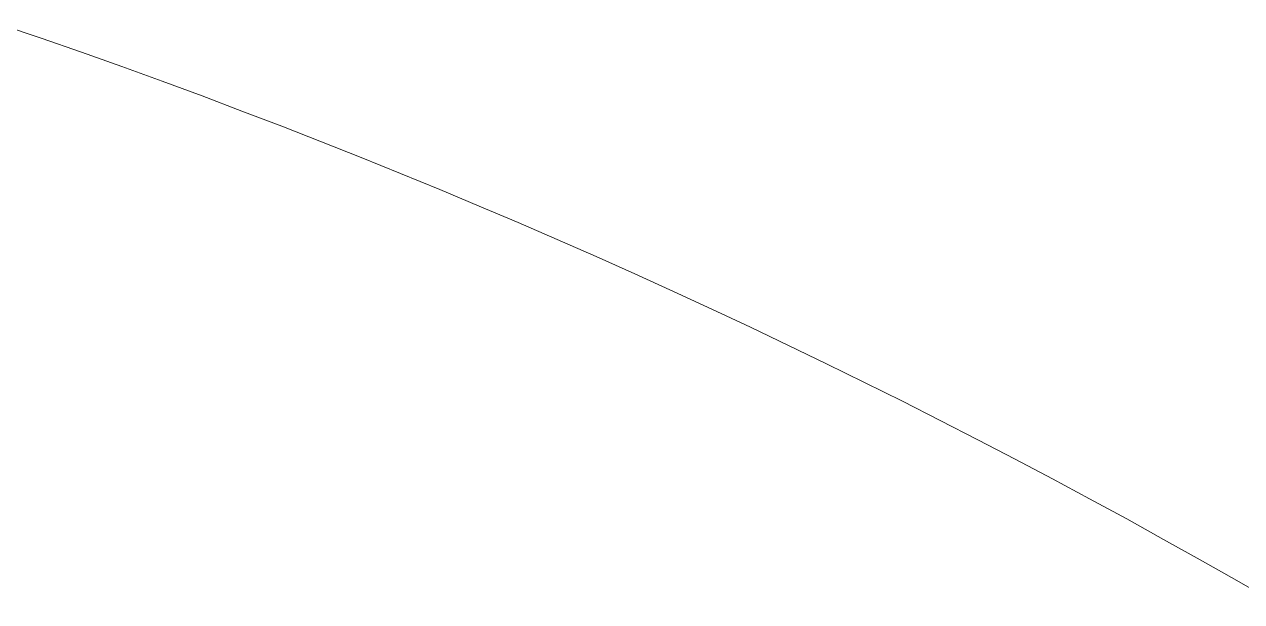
# Model space of a CAD drawing. Header units: millimetres. Extents: x 144517 to 159919, y -31393 to -20504.
# Drawn here: x 158359.79 to 158394.02, y -29747.23 to -29730.99 of the extents above; entities that cross this region are included whole.
import ezdxf

# ---------------------------------------------------------------- set-up
doc = ezdxf.new("R2010")
doc.units = ezdxf.units.MM
doc.header["$MEASUREMENT"] = 0
doc.layers.add('A - SHEET', color=7, linetype='Continuous', lineweight=9)
doc.layers.add('Layer 1', color=7, linetype='Continuous')

# ---------------------------------------------------------------- blocks, each defined once
blk = doc.blocks.new('agdsggad')
at = {"layer": 'Layer 1', "lineweight": 0}
blk.add_lwpolyline([(282.981, 498.957), (283.435, 498.802), (283.887, 498.644), (284.338, 498.484), (284.788, 498.321), (285.236, 498.155), (285.683, 497.987), (286.129, 497.816), (286.574, 497.642), (287.017, 497.466), (287.459, 497.288), (287.899, 497.107), (288.338, 496.923), (288.776, 496.737), (289.213, 496.548), (289.648, 496.357), (290.081, 496.163), (290.513, 495.967), (290.944, 495.768), (291.374, 495.566), (291.802, 495.363), (292.228, 495.156), (292.653, 494.948), (293.077, 494.737), (293.499, 494.523), (293.919, 494.307), (294.338, 494.089), (294.756, 493.868), (295.172, 493.645), (295.587, 493.419), (296, 493.191), (296.411, 492.961), (296.821, 492.729), (297.229, 492.494)], dxfattribs=at)
blk = doc.blocks.new('EWRSDG')
at = {"xscale": 3.437246875556696, "yscale": 3.437246875556696, "zscale": 3.437246875556696}
blk.add_blockref('agdsggad', (-192566.76, -259573.4), dxfattribs=at)

msp = doc.modelspace()

# ---------------------------------------------------------------- block references
at = {"layer": 'A - SHEET', "xscale": 0.7307667054224303, "yscale": 0.7307667054224303, "zscale": 0.7307667054224303}
msp.add_blockref('EWRSDG', (298369.7, 158703.315, -0.002), dxfattribs=at)

doc.saveas('drawing.dxf')
